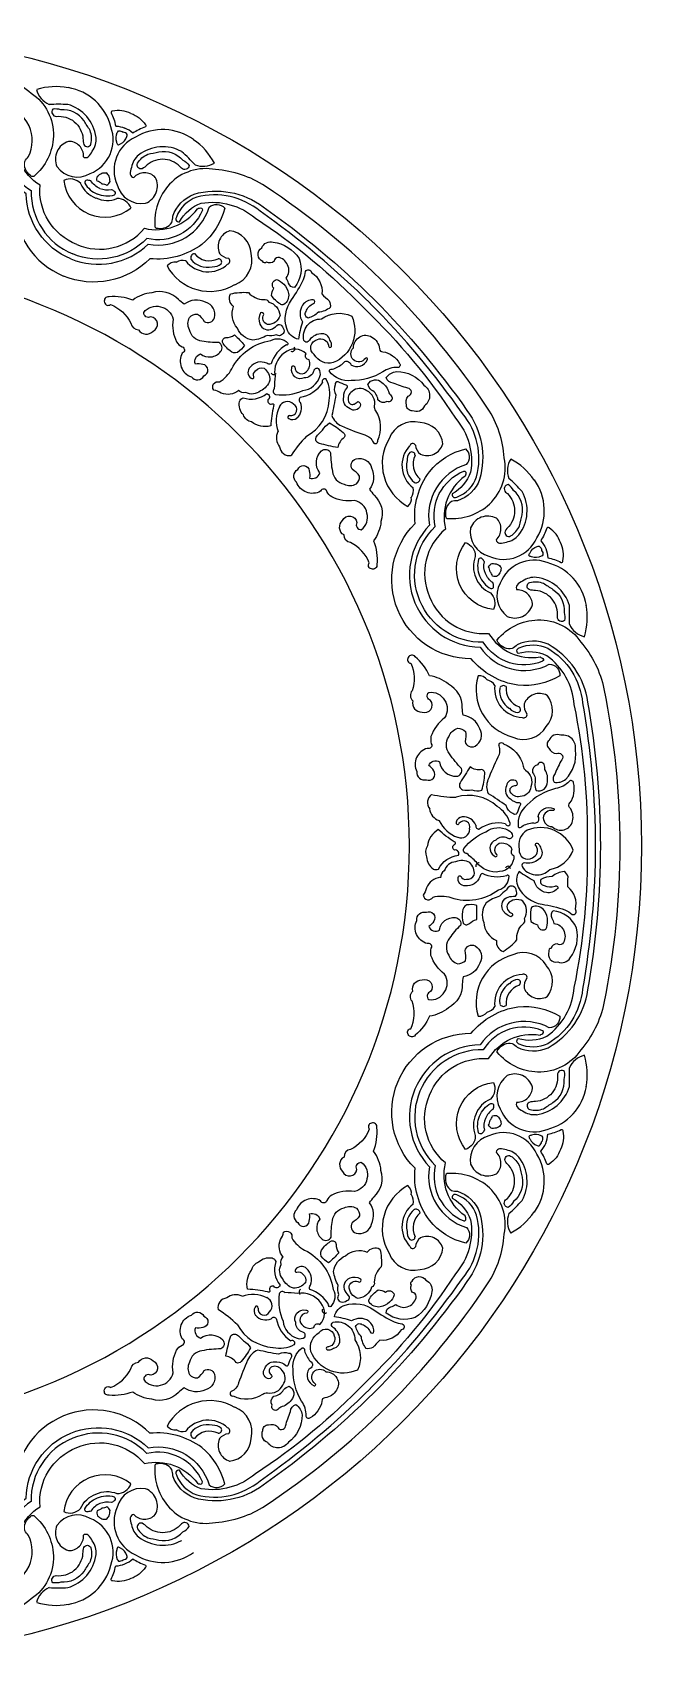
# Model space of a CAD drawing. Extents: x -66030 to 95157, y -13132 to 45879.
# Drawn here: x 28203 to 28742, y 13242 to 14682 of the extents above; entities that cross this region are included whole.
import ezdxf

# ---------------------------------------------------------------- set-up
doc = ezdxf.new("R2010")
doc.units = 0
doc.header["$LTSCALE"] = 100
doc.header["$MEASUREMENT"] = 0
doc.layers.add('3', color=11, linetype='CONTINUOUS')
doc.layers.add('7', color=105, linetype='CONTINUOUS')

msp = doc.modelspace()

# ---------------------------------------------------------------- linework, layer by layer
at = {"layer": '3'}
for points in [[(28021.8, 14662.6, -0.049978), (28160.8, 14648.7, -0.127726), (28202.3, 14628.1, -0.258257), (28221.9, 14590, -0.209814), (28204.4, 14554.4, -0.317206), (28201.5, 14555.4, -0.294929), (28196.5, 14567.6, -0.078685), (28199.8, 14572, 0.226494), (28200.3, 14599.2, 0.234615), (28149.1, 14634.5, 0.041967), (28021.8, 14645.8, 0.041967), (27894.5, 14634.5, 0.234615), (27843.2, 14599.2, 0.226494), (27843.7, 14572, -0.078685), (27847, 14567.6, -0.294929), (27842.1, 14555.4, -0.317206), (27839.2, 14554.4, -0.209814), (27821.6, 14590, -0.258257), (27841.3, 14628.1, -0.127726), (27882.7, 14648.7, -0.049978)], [(28221.4, 14613.9, 0.637846), (28224.4, 14607.6, -0.420346), (28248, 14588.1, 0.075239), (28248.7, 14582.6, 0.664636), (28255, 14583.1, 0.145363), (28254.3, 14595.1, -0.001294), (28248.9, 14603.6, 0.277803), (28228.4, 14613.4, 0.132594)], [(28341.8, 14564.1, -0.637846), (28335.1, 14561.7, 0.420346), (28304.7, 14564.6, -0.075239), (28300.3, 14561.2, -0.664636), (28296.2, 14566.1, -0.145363), (28305.2, 14574.1, 0.001294), (28315, 14576.2, -0.277803), (28336.4, 14568.7, -0.132594)], [(28517.3, 14457.3, 0.049978), (28409.1, 14545.8, 0.127726), (28365.3, 14560.5, 0.258257), (28324.4, 14547.5, 0.209814), (28311.6, 14509.9, 0.317206), (28314.5, 14508.6, 0.294929), (28326.6, 14513.7, 0.078685), (28327.4, 14519.2, -0.226494), (28346.3, 14538.8, -0.234615), (28407.4, 14527.5, -0.041967), (28505.4, 14445.5, -0.041967), (28587.5, 14347.4, -0.234615), (28598.7, 14286.3, -0.226494), (28579.2, 14267.4, 0.078685), (28573.7, 14266.6, 0.294929), (28568.6, 14254.5, 0.317206), (28569.9, 14251.7, 0.209814), (28607.5, 14264.5, 0.258257), (28620.5, 14305.3, 0.127726), (28605.8, 14349.2, 0.049978)], [(28428.9, 14476.2, 0.276698), (28420.3, 14482.8, 0.323477), (28416.9, 14479.4, -0.343194), (28410.3, 14478.5, -0.553893), (28407, 14479, -0.594127), (28406.1, 14491.3, -0.371029), (28416.2, 14496.4, -0.225979), (28439, 14481.7, -0.26981), (28435.1, 14456.2, -0.388681), (28429.8, 14460.1, 0.101774), (28427.5, 14464.5, 0.31351)], [(28422.2, 14441.6, -0.10024), (28414.7, 14449, -0.117255), (28416.7, 14455.4, -0.5773), (28419.1, 14463.2, -0.137667), (28425.5, 14459, -0.148293), (28429.8, 14450.8, -0.289477), (28425.5, 14441.1, -0.359842)], [(28451.4, 14445.2, 0.249126), (28442.2, 14440.6, 0.298315), (28442.1, 14425.6, 0.054055), (28438.5, 14410.3, -0.274678), (28428.1, 14419.7, -0.232204), (28432.3, 14445.2, 0.039077), (28443.1, 14463.1, 0.07496), (28444.7, 14470.3, -0.782852), (28450, 14469.3, -0.298967), (28459.2, 14450.5, 0.027723), (28465.8, 14444.3, -0.137889), (28466.7, 14438.5, -0.138064), (28456.1, 14434.2, -0.139881), (28447, 14429.1, -0.524443), (28445.2, 14434.8, -0.209653), (28451.8, 14442, 0.905096)], [(28342.1, 14418.8, -0.250909), (28342.3, 14429.7, -0.199461), (28349.1, 14432.6, -0.118638), (28355.2, 14426.1, 0.500363), (28364.3, 14429.4, 0.41386), (28356.4, 14443.2, 0.27939), (28337.5, 14441.3, -0.01683), (28332.4, 14445.4, 0.287686), (28308.9, 14451.5, 0.139494), (28292, 14445, 0.109255), (28271, 14447.9, 0.586306), (28267.1, 14443, 0.579978), (28272.4, 14441.1, -0.186244), (28290.3, 14424.6, 0.397495), (28297.1, 14418.8, 0.51448), (28309.9, 14417.6, 0.774726), (28308, 14430.2, -0.587405), (28301.7, 14434.1, -0.307032), (28316.4, 14439.1, -0.306097), (28327.6, 14428, 0.151024), (28330.7, 14407.9, 0.122965), (28335.6, 14403.6, -0.721031), (28335.8, 14398, 0.467893), (28343.8, 14377, 0.535542), (28354.9, 14377.9, 0.779721), (28354, 14388.1, 0.107912), (28347.4, 14388.3, -0.447509), (28352, 14397.3, 0.415654), (28369.7, 14399.4, 0.492038), (28368, 14407.4, -0.053662), (28353.2, 14408.6, -0.322968)], [(28415.5, 14419.4, 0.066562), (28420.6, 14423.5, -0.35759), (28424.4, 14421.3, -0.240168), (28425.6, 14416.4, -0.491999), (28418.8, 14414.3, -0.141115), (28410.8, 14413.7, -0.090306), (28398.2, 14409.5, -0.264668), (28384.5, 14420.1, -0.281079), (28381.2, 14439.4, -0.37042), (28378.4, 14450.5, -0.079612), (28394.3, 14451.7, 0.216403), (28407.8, 14445.5, -0.413763), (28412.2, 14443.2, -0.319216), (28422.2, 14431.4, -0.370368), (28411.2, 14423.5, -0.494912), (28407.9, 14432.3, 0.521329), (28405, 14433.6, 0.226587), (28404.4, 14423.8, 0.433138)], [(28467.7, 14405.4, 0.177034), (28466.4, 14409.4, 0.413776), (28458.2, 14415.1, 0.24009), (28447.2, 14408.2, -0.465596), (28443.4, 14409.1, -0.495506), (28458.8, 14428.3, -0.270132), (28485.6, 14430.8, -0.425993), (28469.3, 14389.6, -0.337079), (28452.4, 14396.7, -0.643969), (28455.4, 14410.1, -0.472422), (28465.1, 14405.1, 0.413454), (28466.4, 14403.1, 0.512487)], [(28381.9, 14414.1, -0.027746), (28390.8, 14405.2, -0.110684), (28384.7, 14398.6, -0.288846), (28378.1, 14400.1, -0.125149), (28371.3, 14407.8, -0.47842), (28374.4, 14411.8, 0.144111)], [(28510.2, 14401.9, 0.458065), (28513.2, 14399.3, -0.222349), (28527.9, 14389, -0.676952), (28526.2, 14385.4, 0.161118), (28513.2, 14381.4, -0.143658), (28485.1, 14373.8, -0.265544), (28465.9, 14381.9, -0.524558), (28468.5, 14383.9, 0.113853), (28477.8, 14388.9, -0.710612), (28484.8, 14387.8, 0.46843), (28499.5, 14392.3, 0.969491), (28497.7, 14393.4, -0.440288), (28487.1, 14392, -0.401984), (28487.1, 14402.8, -0.266587), (28492.7, 14412.5, -0.289911), (28503.4, 14412.2, -0.243018)], [(28476.7, 14333.6, 0.021813), (28497.1, 14325.6, -0.232407), (28504.6, 14319.1, 0.91061), (28508.6, 14320.9, 0.260244), (28507, 14346.9, -0.227005), (28505.9, 14351.2, 0.335139), (28498.9, 14364.7, 0.373918), (28486, 14364.1, 0.337792), (28482.7, 14355.1, 0.430305), (28488, 14353, 0.015634), (28491.1, 14355.1, -0.445), (28493.1, 14351.1, -0.500622), (28484.2, 14348.8, -0.390635), (28478.5, 14359.5, -0.210641), (28481.6, 14367.3, 0.605048), (28480.6, 14369.7, -0.024431), (28473.6, 14372.6, 0.561369), (28471, 14370.1, 0.236681), (28471.6, 14361, -0.013695), (28468, 14342.7, 0.202691)], [(28508.8, 14356.8, 0.256173), (28503.1, 14365.4, -0.132126), (28499.9, 14370.4, -0.510187), (28512.2, 14372.1, -0.192643), (28518.4, 14362.9, -0.027221), (28521.1, 14359.3, -0.690203), (28516.8, 14355.3, -0.400849)], [(28534.1, 14351.9, -0.271624), (28535.6, 14359.9, 0.821504), (28535.2, 14367.1, -0.055025), (28522.4, 14371.6, -0.355744), (28516.2, 14376.4, -0.22514), (28525.4, 14381.7, -0.237608), (28549.5, 14369.7, -0.522917), (28549.9, 14351.3, -0.445263), (28539.2, 14347.1, -0.466834)], [(28414.1, 14333.6, -0.232525), (28397.1, 14337.1, -0.257308), (28389.8, 14343.3, -0.231359), (28386.4, 14355.2, -0.217066), (28389.6, 14358.5, 0.25199), (28410.6, 14362.2, -0.661581), (28411.5, 14356.6, 0.638523), (28415.3, 14353.1, -0.801238), (28416.5, 14351.3, 0.045647)], [(28473.4, 14314.4, -0.0094), (28457, 14318, -0.470286), (28454.2, 14323.8, -0.084005), (28459.9, 14329.8, -0.128996), (28465.9, 14336.2, -0.058844), (28478, 14327.9, -0.388639), (28479, 14323.4, 0.210505)], [(28478.8, 14282.1, 0.250909), (28489.7, 14282.3, 0.199461), (28492.6, 14289.1, 0.118638), (28486, 14295.2, -0.500363), (28489.4, 14304.4, -0.41386), (28503.2, 14296.4, -0.27939), (28501.3, 14277.5, 0.01683), (28505.4, 14272.4, -0.287686), (28511.5, 14249, -0.139494), (28505, 14232, -0.109255), (28507.9, 14211, -0.586306), (28503, 14207.1, -0.579978), (28501.1, 14212.4, 0.186244), (28484.6, 14230.3, -0.397495), (28478.8, 14237.1, -0.51448), (28477.6, 14249.9, -0.774726), (28490.2, 14248, 0.587405), (28494.1, 14241.7, 0.307032), (28499.1, 14256.5, 0.306097), (28488, 14267.6, -0.151024), (28467.9, 14270.8, -0.122965), (28463.6, 14275.6, 0.721031), (28458, 14275.8, -0.467893), (28436.9, 14283.8, -0.535542), (28437.9, 14295, -0.779721), (28448.1, 14294, -0.107912), (28448.3, 14287.5, 0.447509), (28457.3, 14292, -0.376668), (28458.9, 14311.6, -0.492038), (28466.9, 14309.9, 0.047459), (28468.6, 14293.2, 0.322968)], [(28554.3, 14182.4, 0.33263), (28606.7, 14150, 0.305606), (28652.1, 14129.1, -0.170739), (28655.1, 14127, -0.353151), (28654.4, 14125.3, -0.368072), (28601.9, 14142.1, -0.30942), (28545.9, 14178.9, -0.311963), (28559.5, 14244.5, -0.368072), (28584.7, 14293.6, -0.353151), (28586.4, 14292.8, -0.170739), (28585.8, 14289.2, 0.305606), (28568.5, 14242.3, 0.33263)], [(28624, 14281.8, 0.637846), (28621.7, 14275.1, -0.420346), (28624.6, 14244.7, 0.075239), (28621.2, 14240.4, 0.664636), (28626.1, 14236.2, 0.145363), (28634, 14245.2, -0.001294), (28636.2, 14255, 0.277803), (28628.7, 14276.4, 0.132594)], [(28657.2, 14225, -0.093405), (28659, 14216.9, -0.0661), (28670.8, 14212.8, 0.473904), (28672.3, 14214.2, 0.16291), (28670.2, 14230.4, 0.16291), (28660.2, 14243.3, 0.473904), (28658.2, 14243.2, -0.0661), (28652.7, 14232, -0.093405)], [(28608.2, 14185.9, -0.32436), (28610.9, 14171, -0.270337), (28581, 14193.4, -0.270337), (28586.3, 14230.4, -0.32436), (28594.9, 14218, 0.206667), (28595.4, 14199.4, 0.206667)], [(28598.7, 14200.8, 0.167376), (28608.5, 14189.7, 0.519447), (28611.1, 14191.6, 0.091759), (28610.4, 14195, -0.151594), (28603.8, 14202.9, -0.151594), (28602.9, 14213.2, 0.091759), (28601, 14216, 0.519447), (28597.8, 14215.6, 0.167376)], [(28653.5, 14223.4, -0.260917), (28654.6, 14219.5, -0.183528), (28653.2, 14218.3, -0.198604), (28644.7, 14217.8, -0.122267), (28642.3, 14218.8, -0.122267), (28643.3, 14221.2, -0.198604), (28649.6, 14226.9, -0.183528), (28651.5, 14227.1, -0.260917)], [(28617.6, 14208.6, -0.095862), (28617.2, 14204.7, -0.064614), (28614.6, 14200.8, -0.181428), (28610.2, 14200.7, 0.117971), (28607.9, 14204.6, 0.117971), (28606.7, 14209, -0.181428), (28609.9, 14211.9, -0.064614), (28614.6, 14211.1, -0.095862)], [(28673.9, 14161.4, -0.637846), (28667.5, 14164.5, 0.420346), (28648.1, 14188, -0.075239), (28642.6, 14188.7, -0.664636), (28643.1, 14195.1, -0.145363), (28655.1, 14194.4, 0.001294), (28663.5, 14188.9, -0.277803), (28673.4, 14168.5, -0.132594)], [(28722.6, 13961.8, -0.049978), (28708.6, 13822.7, -0.127726), (28688.1, 13781.3, -0.258257), (28650, 13761.6, -0.209814), (28614.3, 13779.2, -0.317206), (28615.4, 13782.1, -0.294929), (28627.6, 13787.1, -0.078685), (28632, 13783.8, 0.226494), (28659.2, 13783.3, 0.234615), (28694.5, 13834.5, 0.041967), (28705.8, 13961.8, 0.041967), (28694.5, 14089.1, 0.234615), (28659.2, 14140.3, 0.226494), (28632, 14139.8, -0.078685), (28627.6, 14136.5, -0.294929), (28615.4, 14141.5, -0.317206), (28614.3, 14144.4, -0.209814), (28650, 14162, -0.258257), (28688.1, 14142.3, -0.127726), (28708.6, 14100.9, -0.049978)], [(28571.4, 14058.5, -0.250909), (28579.3, 14066, -0.199461), (28586.1, 14063.2, -0.118638), (28585.8, 14054.3, 0.500363), (28594.7, 14050.2, 0.41386), (28598.8, 14065.6, 0.27939), (28584.1, 14077.6, -0.01683), (28583.4, 14084.1, 0.287686), (28571.1, 14105, 0.139494), (28554.5, 14112.5, 0.109255), (28541.7, 14129.3, 0.586306), (28535.5, 14128.6, 0.579978), (28537.9, 14123.5, -0.186244), (28539, 14099.2, 0.397495), (28539.6, 14090.3, 0.51448), (28547.8, 14080.4, 0.774726), (28555.4, 14090.6, -0.587405), (28553.7, 14097.8, -0.307032), (28567.7, 14091, -0.306097), (28567.7, 14075.2, 0.151024), (28555.7, 14058.8, 0.122965), (28556, 14052.3, -0.721031), (28552.3, 14048.2, 0.467893), (28543.1, 14027.7, 0.535542), (28551.6, 14020.5, 0.779721), (28558.1, 14028.3, 0.107912), (28553.7, 14033.1, -0.447509), (28563.2, 14036.2, 0.376668), (28578.3, 14023.5, 0.492038), (28582.7, 14030.4, -0.047459), (28572.1, 14043.4, -0.322968)], [(28659.9, 14048.3, 0.271624), (28666.6, 14043.6, -0.821504), (28671.4, 14038.2, 0.055025), (28665.6, 14026, 0.355744), (28664.5, 14018.2, 0.22514), (28674.8, 14021, 0.237608), (28683.4, 14046.6, 0.522917), (28670.6, 14059.8, 0.445263), (28660.1, 14055.2, 0.466834)], [(28606.4, 14020.6, -0.021813), (28615.2, 14040.6, 0.232407), (28615.9, 14050.5, -0.91061), (28619.9, 14052.1, -0.260244), (28637.2, 14032.6, 0.227005), (28639.4, 14028.8, -0.335139), (28644.1, 14014.3, -0.373918), (28634.5, 14005.6, -0.337792), (28625.8, 14009.6, -0.430305), (28628.1, 14014.8, -0.015634), (28631.7, 14015.6, 0.445), (28630.3, 14019.8, 0.500622), (28622.5, 14015.1, 0.390635), (28625.9, 14003.5, 0.210641), (28633.6, 14000.2, -0.605048), (28634.6, 13997.9, 0.024431), (28631.7, 13990.7, -0.561369), (28628.1, 13990.7, -0.236681), (28622.2, 13997.6, 0.013695), (28606.6, 14008, -0.202691)], [(28590.4, 14031.9, 0.0094), (28581.4, 14017.7, 0.470286), (28583.5, 14011.6, 0.084005), (28591.8, 14011.4, 0.128996), (28600.6, 14011.1, 0.058844), (28603.3, 14025.5, 0.388639), (28600.8, 14029.4, -0.210505)], [(28645.4, 14026.9, -0.256173), (28647.5, 14016.8, 0.132126), (28648.8, 14010.9, 0.510187), (28658.6, 14018.5, 0.192643), (28656.5, 14029.4, 0.027221), (28655.9, 14033.8, 0.690203), (28650, 14033.6, 0.400849)], [(28678.3, 13996, -0.458065), (28678.6, 13999.9, 0.222349), (28681.7, 14017.7, 0.676952), (28678, 14019, -0.161118), (28665.9, 14012.6, 0.143658), (28640.7, 13998.1, 0.265544), (28632.9, 13978.8, 0.524558), (28636.1, 13979.2, -0.113853), (28646.2, 13982.3, 0.710612), (28650.5, 13988, -0.46843), (28664, 13995.1, -0.969491), (28663.5, 13993.2, 0.440288), (28655, 13986.7, 0.401984), (28662.7, 13979, 0.266587), (28673.4, 13976.1, 0.289911), (28680.8, 13983.9, 0.243018)], [(28562.1, 13976.3, 0.232525), (28552.5, 13961.8, 0.257308), (28551.8, 13952.3, 0.231359), (28557.8, 13941.4, 0.217066), (28562.4, 13941.4, -0.25199), (28579.9, 13953.6, 0.661581), (28576.6, 13958.2, -0.638523), (28576.7, 13963.4, 0.801238), (28576.3, 13965.5, -0.045647)], [(28650.8, 13963.4, -0.177034), (28652.7, 13959.7, -0.413776), (28650.9, 13949.9, -0.24009), (28638.2, 13947, 0.465596), (28636.2, 13943.6, 0.495506), (28660.7, 13941, 0.270132), (28681.4, 13958.1, 0.425993), (28640.7, 13975.7, 0.337079), (28633.8, 13958.8, 0.643969), (28645.4, 13951.4, 0.472422), (28648.7, 13961.8, -0.413454), (28648.3, 13964.1, -0.512487)], [(28667.4, 13923.8, -0.249126), (28657.7, 13920.5, -0.298315), (28646.9, 13931.1, -0.054055), (28633.6, 13939.3, 0.274678), (28632.9, 13925.3, 0.232204), (28653.9, 13910.3, -0.039077), (28674.2, 13905.3, -0.07496), (28680.4, 13901.2, 0.782852), (28683.4, 13905.8, 0.298967), (28676.7, 13925.6, -0.027723), (28676.9, 13934.6, 0.137889), (28673.4, 13939.3, 0.138064), (28662.9, 13934.8, 0.139881), (28652.9, 13932.1, 0.524443), (28655.7, 13926.8, 0.209653), (28665.4, 13926.3, -0.905096)], [(28623.8, 13916.6, -0.066562), (28630.3, 13917.4, 0.35759), (28631.4, 13921.6, 0.240168), (28628.8, 13925.9, 0.491999), (28622.5, 13922.6, 0.141115), (28616.4, 13917.4, 0.090306), (28604.5, 13911.4, 0.264668), (28602.3, 13894.2, 0.281079), (28613.6, 13878.2, 0.37042), (28619.6, 13868.4, 0.079612), (28631.6, 13878.8, -0.216403), (28636.8, 13892.7, 0.413763), (28638.3, 13897.5, 0.319216), (28637, 13912.9, 0.370368), (28623.6, 13910.7, 0.494912), (28627.5, 13902.2, -0.521329), (28626.4, 13899.2, -0.226587), (28619, 13905.7, -0.433138)], [(28571.4, 13865.1, 0.250909), (28579.3, 13857.6, 0.199461), (28586.1, 13860.3, 0.118638), (28585.8, 13869.2, -0.500363), (28594.7, 13873.4, -0.41386), (28598.8, 13858, -0.27939), (28584.1, 13846, 0.01683), (28583.4, 13839.5, -0.287686), (28571.1, 13818.6, -0.139494), (28554.5, 13811.1, -0.109255), (28541.7, 13794.3, -0.586306), (28535.5, 13795, -0.579978), (28537.9, 13800.1, 0.186244), (28539, 13824.4, -0.397495), (28539.6, 13833.3, -0.51448), (28547.8, 13843.2, -0.774726), (28555.4, 13833, 0.587405), (28553.7, 13825.8, 0.307032), (28567.7, 13832.6, 0.306097), (28567.7, 13848.4, -0.151024), (28555.7, 13864.8, -0.122965), (28556, 13871.3, 0.721031), (28552.3, 13875.4, -0.467893), (28543.1, 13895.9, -0.535542), (28551.6, 13903.1, -0.779721), (28558.1, 13895.3, -0.107912), (28553.7, 13890.5, 0.447509), (28563.2, 13887.4, -0.415654), (28577.3, 13898.4, -0.492038), (28581.7, 13891.5, 0.053662), (28572.1, 13880.2, 0.322968)], [(28596.2, 13896.6, 0.027746), (28596.2, 13909.2, 0.110684), (28587.3, 13909.6, 0.288846), (28583.6, 13903.8, 0.125149), (28584.3, 13893.6, 0.47842), (28589.3, 13892.9, -0.144111)], [(28644.1, 13905.7, 0.10024), (28644.1, 13895.1, 0.117255), (28650, 13892, 0.5773), (28657.3, 13888.2, 0.137667), (28658.8, 13895.7, 0.148293), (28656.1, 13904.5, 0.289477), (28646.2, 13908.3, 0.359842)], [(28673.4, 13886, -0.276698), (28671.9, 13875.2, -0.323477), (28667.2, 13875.2, 0.343194), (28661.9, 13871.2, 0.553893), (28659.9, 13868.4, 0.594127), (28667.9, 13859.2, 0.371029), (28678.7, 13862.7, 0.225979), (28684.4, 13889.2, 0.26981), (28663.7, 13904.5, 0.388681), (28662.7, 13898, -0.101774), (28664.2, 13893.2, -0.31351)], [(28541.5, 13746.5, 0.297565), (28554.4, 13677.9, 0.381293), (28587.1, 13624.1, -0.433071), (28586.4, 13610.3, -0.162838), (28554.3, 13630.5, -0.186622), (28541.6, 13676.5, -0.304065), (28526.3, 13752.8, -0.304065), (28591.1, 13796, -0.186622), (28632.6, 13819.5, -0.162838), (28669.6, 13811.1, -0.433071), (28660.3, 13800.9, 0.381293), (28599.1, 13785.9, 0.297565)], [(28554.3, 13741.2, -0.33263), (28606.7, 13773.6, -0.305606), (28652.1, 13794.5, 0.170739), (28655.1, 13796.6, 0.353151), (28654.4, 13798.3, 0.368072), (28601.9, 13781.5, 0.30942), (28545.9, 13744.7, 0.30942), (28559.5, 13679.1, 0.368072), (28584.7, 13630, 0.353151), (28586.4, 13630.8, 0.170739), (28585.8, 13634.4, -0.305606), (28568.5, 13681.3, -0.33263)], [(28586.3, 13693.2, -0.270337), (28581, 13730.1, -0.270337), (28610.9, 13752.6, -0.32436), (28608.2, 13737.7, 0.206667), (28595.4, 13724.2, 0.206667), (28594.9, 13705.6, -0.32436)], [(28673.9, 13762.2, 0.637846), (28667.5, 13759.1, -0.420346), (28648.1, 13735.6, 0.075239), (28642.6, 13734.9, 0.664636), (28643.1, 13728.5, 0.145363), (28655.1, 13729.2, -0.001294), (28663.5, 13734.7, 0.277803), (28673.4, 13755.1, 0.132594)], [(28598.7, 13722.8, -0.167376), (28608.5, 13733.9, -0.519447), (28611.1, 13732, -0.091759), (28610.4, 13728.6, 0.151594), (28603.8, 13720.7, 0.151594), (28602.9, 13710.4, -0.091759), (28601, 13707.6, -0.519447), (28597.8, 13708, -0.167376)], [(28617.6, 13715, -0.095862), (28614.6, 13712.5, -0.064614), (28609.9, 13711.7, -0.181428), (28606.7, 13714.6, 0.117971), (28607.9, 13719, 0.117971), (28610.2, 13722.9, -0.181428), (28614.6, 13722.8, -0.064614), (28617.2, 13718.9, -0.095862)], [(28478.8, 13641.5, -0.250909), (28489.7, 13641.2, -0.199461), (28492.6, 13634.5, -0.118638), (28486, 13628.4, 0.500363), (28489.4, 13619.2, 0.41386), (28503.2, 13627.2, 0.27939), (28501.3, 13646.1, -0.01683), (28505.4, 13651.2, 0.287686), (28511.5, 13674.6, 0.139494), (28505, 13691.6, 0.109255), (28507.9, 13712.6, 0.586306), (28503, 13716.5, 0.579978), (28501.1, 13711.2, -0.186244), (28484.6, 13693.2, 0.397495), (28478.8, 13686.5, 0.51448), (28477.6, 13673.7, 0.774726), (28490.2, 13675.6, -0.587405), (28494.1, 13681.9, -0.307032), (28499.1, 13667.1, -0.306097), (28488, 13656, 0.151024), (28467.9, 13652.8, 0.122965), (28463.6, 13648, -0.721031), (28458, 13647.8, 0.467893), (28436.9, 13639.8, 0.535542), (28437.9, 13628.6, 0.779721), (28448.1, 13629.6, 0.107912), (28448.3, 13636.1, -0.447509), (28457.3, 13631.6, 0.415654), (28459.4, 13613.9, 0.492038), (28467.4, 13615.6, -0.053662), (28468.6, 13630.4, -0.322968)], [(28657.2, 13698.6, 0.093405), (28659, 13706.7, 0.0661), (28670.8, 13710.8, -0.473904), (28672.3, 13709.4, -0.16291), (28670.2, 13693.2, -0.16291), (28660.2, 13680.3, -0.473904), (28658.2, 13680.4, 0.0661), (28652.7, 13691.6, 0.093405)], [(28653.5, 13700.1, 0.260917), (28654.6, 13704.1, 0.183528), (28653.2, 13705.3, 0.198604), (28644.7, 13705.8, 0.122267), (28642.3, 13704.8, 0.122267), (28643.3, 13702.4, 0.198604), (28649.6, 13696.7, 0.183528), (28651.5, 13696.5, 0.260917)], [(28624, 13641.8, -0.637846), (28621.7, 13648.5, 0.420346), (28624.6, 13678.9, -0.075239), (28621.2, 13683.2, -0.664636), (28626.1, 13687.4, -0.145363), (28634, 13678.4, 0.001294), (28636.2, 13668.6, -0.277803), (28628.7, 13647.2, -0.132594)], [(28517.3, 13466.3, 0.049978), (28605.8, 13574.4, 0.127726), (28620.5, 13618.3, 0.258257), (28607.5, 13659.1, 0.209814), (28569.9, 13671.9, 0.317206), (28568.6, 13669.1, 0.294929), (28573.7, 13657, 0.078685), (28579.2, 13656.2, -0.226494), (28598.7, 13637.3, -0.234615), (28587.5, 13576.2, -0.041967), (28505.4, 13478.1, -0.041967), (28407.4, 13396.1, -0.234615), (28346.3, 13384.8, -0.226494), (28327.4, 13404.4, 0.078685), (28326.6, 13409.9, 0.294929), (28314.5, 13415, 0.317206), (28311.6, 13413.7, 0.209814), (28324.4, 13376.1, 0.258257), (28365.3, 13363.1, 0.127726), (28409.1, 13377.8, 0.049978)], [(28474.1, 13601.7, -0.027746), (28465.2, 13592.8, -0.110684), (28458.6, 13598.8, -0.288846), (28460, 13605.5, -0.125149), (28467.8, 13612.3, -0.47842), (28471.8, 13609.2, 0.144111)], [(28393.6, 13569.5, -0.232525), (28397.1, 13586.5, -0.257308), (28403.3, 13593.7, -0.231359), (28415.2, 13597.2, -0.217066), (28418.5, 13594, 0.25199), (28422.2, 13573, -0.661581), (28416.6, 13572.1, 0.638523), (28413.1, 13568.3, -0.801238), (28411.2, 13567.1, 0.045647)], [(28479.4, 13568, 0.066562), (28483.5, 13562.9, -0.35759), (28481.3, 13559.1, -0.240168), (28476.4, 13557.9, -0.491999), (28474.3, 13564.8, -0.141115), (28473.7, 13572.8, -0.090306), (28469.5, 13585.3, -0.264668), (28480.1, 13599.1, -0.281079), (28499.4, 13602.4, -0.37042), (28510.5, 13605.1, -0.079612), (28511.7, 13589.3, 0.216403), (28505.5, 13575.8, -0.413763), (28503.1, 13571.3, -0.319216), (28491.3, 13561.4, -0.370368), (28483.5, 13572.4, -0.494912), (28492.3, 13575.7, 0.521329), (28493.6, 13578.5, 0.226587), (28483.8, 13579.2, 0.433138)], [(28536.2, 13554.6, 0.276698), (28542.7, 13563.3, 0.323477), (28539.4, 13566.7, -0.343194), (28538.5, 13573.2, -0.553893), (28539, 13576.6, -0.594127), (28551.2, 13577.5, -0.371029), (28556.4, 13567.4, -0.225979), (28541.7, 13544.6, -0.26981), (28516.2, 13548.4, -0.388681), (28520.1, 13553.8, 0.101774), (28524.5, 13556.1, 0.31351)], [(28501.5, 13561.4, -0.10024), (28509, 13568.9, -0.117255), (28515.4, 13566.9, -0.5773), (28523.2, 13564.5, -0.137667), (28519, 13558.1, -0.148293), (28510.8, 13553.8, -0.289477), (28501.1, 13558.1, -0.359842)], [(28505.2, 13532.1, 0.249126), (28500.6, 13541.3, 0.298315), (28485.5, 13541.5, 0.054055), (28470.3, 13545, -0.274678), (28479.7, 13555.5, -0.232204), (28505.2, 13551.3, 0.039077), (28523.1, 13540.5, 0.07496), (28530.3, 13538.9, -0.782852), (28529.3, 13533.6, -0.298967), (28510.5, 13524.4, 0.027723), (28504.3, 13517.8, -0.137889), (28498.4, 13516.9, -0.138064), (28494.2, 13527.5, -0.139881), (28489.1, 13536.6, -0.524443), (28494.7, 13538.3, -0.209653), (28502, 13531.8, 0.905096)], [(28342.1, 13504.8, 0.250909), (28342.3, 13493.9, 0.199461), (28349.1, 13491, 0.118638), (28355.2, 13497.5, -0.500363), (28364.3, 13494.2, -0.41386), (28356.4, 13480.4, -0.27939), (28337.5, 13482.3, 0.01683), (28332.4, 13478.2, -0.287686), (28308.9, 13472.1, -0.139494), (28292, 13478.5, -0.109255), (28271, 13475.7, -0.586306), (28267.1, 13480.6, -0.579978), (28272.4, 13482.5, 0.186244), (28290.3, 13499, -0.397495), (28297.1, 13504.8, -0.51448), (28309.9, 13506, -0.774726), (28308, 13493.4, 0.587405), (28301.7, 13489.5, 0.307032), (28316.4, 13484.5, 0.306097), (28327.6, 13495.6, -0.151024), (28330.7, 13515.7, -0.122965), (28335.6, 13520, 0.721031), (28335.8, 13525.6, -0.467893), (28343.8, 13546.6, -0.535542), (28354.9, 13545.7, -0.779721), (28354, 13535.5, -0.107912), (28347.4, 13535.3, 0.447509), (28352, 13526.3, -0.376668), (28371.6, 13524.6, -0.492038), (28369.9, 13516.7, 0.047459), (28353.2, 13515, 0.322968)], [(28465.4, 13515.9, 0.177034), (28469.4, 13517.2, 0.413776), (28475.1, 13525.4, 0.24009), (28468.2, 13536.4, -0.465596), (28469.1, 13540.2, -0.495506), (28488.3, 13524.7, -0.270132), (28490.8, 13498, -0.425993), (28449.6, 13514.3, -0.337079), (28456.7, 13531.2, -0.643969), (28470.1, 13528.2, -0.472422), (28465.1, 13518.5, 0.413454), (28463.1, 13517.2, 0.512487)], [(28374.3, 13510.2, -0.0094), (28378, 13526.6, -0.470286), (28383.7, 13529.4, -0.084005), (28389.8, 13523.7, -0.128996), (28396.2, 13517.7, -0.058844), (28387.9, 13505.6, -0.388639), (28383.4, 13504.6, 0.210505)], [(28393.6, 13506.8, 0.021813), (28385.6, 13486.5, -0.232407), (28379.1, 13479, 0.91061), (28380.9, 13475, 0.260244), (28406.9, 13476.6, -0.227005), (28411.2, 13477.7, 0.335139), (28424.7, 13484.7, 0.373918), (28424.1, 13497.6, 0.337792), (28415.1, 13500.9, 0.430305), (28413, 13495.5, 0.015634), (28415.1, 13492.5, -0.445), (28411.1, 13490.5, -0.500622), (28408.8, 13499.3, -0.390635), (28419.5, 13505.1, -0.210641), (28427.3, 13502, 0.605048), (28429.6, 13502.9, -0.024431), (28432.6, 13510, 0.561369), (28430.1, 13512.6, 0.236681), (28421, 13511.9, -0.013695), (28402.7, 13515.6, 0.202691)], [(28461.9, 13473.4, 0.458065), (28459.3, 13470.4, -0.222349), (28448.9, 13455.6, -0.676952), (28445.4, 13457.4, 0.161118), (28441.3, 13470.4, -0.143658), (28433.8, 13498.5, -0.265544), (28441.8, 13517.7, -0.524558), (28443.9, 13515.1, 0.113853), (28448.9, 13505.8, -0.710612), (28447.8, 13498.8, 0.46843), (28452.3, 13484.1, 0.969491), (28453.3, 13485.8, -0.440288), (28452, 13496.5, -0.401984), (28462.8, 13496.5, -0.266587), (28472.5, 13490.9, -0.289911), (28472.1, 13480.2, -0.243018)], [(28416.8, 13474.8, 0.256173), (28425.4, 13480.5, -0.132126), (28430.4, 13483.7, -0.510187), (28432, 13471.4, -0.192643), (28422.8, 13465.2, -0.027221), (28419.3, 13462.5, -0.690203), (28415.3, 13466.8, -0.400849)], [(28411.9, 13449.4, -0.271624), (28419.9, 13448, 0.821504), (28427.1, 13448.4, -0.055025), (28431.6, 13461.2, -0.355744), (28436.3, 13467.4, -0.22514), (28441.7, 13458.2, -0.237608), (28429.6, 13434, -0.522917), (28411.3, 13433.7, -0.445263), (28407.1, 13444.4, -0.466834)], [(28242.4, 13429.3, -0.33263), (28302.3, 13415.1, -0.305606), (28349.2, 13397.7, 0.170739), (28352.8, 13397.2, 0.353151), (28353.6, 13398.9, 0.368072), (28304.5, 13424.1, 0.30942), (28238.9, 13437.6, 0.311963), (28202.1, 13381.6, 0.368072), (28185.2, 13329.1, 0.353151), (28187, 13328.5, 0.170739), (28189.1, 13331.4, -0.305606), (28210, 13376.9, -0.33263)], [(28278, 13388.7, 0.32436), (28290.4, 13397.3, 0.270337), (28253.4, 13402.5, 0.270337), (28231, 13372.7, 0.32436), (28245.9, 13375.4, -0.206667), (28259.4, 13388.2, -0.206667)], [(28260.8, 13384.9, -0.167376), (28275.5, 13385.8, -0.519447), (28276, 13382.6, -0.091759), (28273.2, 13380.7, 0.151594), (28262.9, 13379.7, 0.151594), (28254.9, 13373.1, -0.091759), (28251.5, 13372.5, -0.519447), (28249.6, 13375.1, -0.167376)], [(28021.8, 13261, -0.049978), (27882.7, 13274.9, -0.127726), (27841.3, 13295.5, -0.258257), (27821.6, 13333.6, -0.209814), (27839.2, 13369.2, -0.317206), (27842.1, 13368.2, -0.294929), (27847, 13356, -0.078685), (27843.7, 13351.6, 0.226494), (27843.2, 13324.4, 0.234615), (27894.5, 13289.1, 0.041967), (28021.8, 13277.8, 0.041967), (28149.1, 13289.1, 0.234615), (28200.3, 13324.4, 0.226494), (28199.8, 13351.6, -0.078685), (28196.5, 13356, -0.294929), (28201.5, 13368.2, -0.317206), (28204.4, 13369.2, -0.209814), (28221.9, 13333.6, -0.258257), (28202.3, 13295.5, -0.127726), (28160.8, 13274.9, -0.049978)], [(28268.6, 13365.9, 0.095862), (28271.1, 13369, 0.064614), (28271.9, 13373.6, 0.181428), (28269, 13376.8, -0.117971), (28264.6, 13375.7, -0.117971), (28260.6, 13373.4, 0.181428), (28260.8, 13369, 0.064614), (28264.7, 13366.3, 0.095862)], [(28341.8, 13359.5, 0.637846), (28335.1, 13361.9, -0.420346), (28304.7, 13359, 0.075239), (28300.3, 13362.3, 0.664636), (28296.2, 13357.5, 0.145363), (28305.2, 13349.5, -0.001294), (28315, 13347.4, 0.277803), (28336.4, 13354.9, 0.132594)], [(28221.4, 13309.7, -0.637846), (28224.4, 13316, 0.420346), (28248, 13335.5, -0.075239), (28248.7, 13341, -0.664636), (28255, 13340.5, -0.145363), (28254.3, 13328.5, 0.001294), (28248.9, 13320, -0.277803), (28228.4, 13310.2, -0.132594)], [(28283.4, 13330.1, 0.260917), (28287.1, 13332.1, 0.183528), (28286.9, 13333.9, 0.198604), (28281.2, 13340.3, 0.122267), (28278.8, 13341.3, 0.122267), (28277.8, 13338.9, 0.198604), (28278.3, 13330.4, 0.183528), (28279.4, 13328.9, 0.260917)], [(28285, 13326.4, 0.093405), (28292, 13330.9, 0.0661), (28303.2, 13325.4, -0.473904), (28303.3, 13323.4, -0.16291), (28290.4, 13313.4, -0.16291), (28274.2, 13311.3, -0.473904), (28272.8, 13312.8, 0.0661), (28276.9, 13324.6, 0.093405)]]:
    msp.add_lwpolyline(points, format="xyb", close=True, dxfattribs=at)
for points in [[(28237.1, 14481.5, -0.297565), (28197.7, 14539.1, -0.381293), (28182.7, 14600.4, 0.433071), (28172.5, 14609.6, 0.162838), (28164.1, 14572.6, 0.186622), (28187.6, 14531.1, 0.304065), (28230.7, 14466.3, 0.304065)], [(28290.4, 14610.2, 0.16291), (28274.2, 14612.3, 0.473904), (28272.8, 14610.8, -0.0661), (28276.9, 14599, -0.093405), (28285, 14597.2, -0.093405)], [(28290.4, 14610.2, -0.16291), (28303.3, 14600.2, -0.473904), (28303.2, 14598.2, 0.0661), (28292, 14592.7, 0.093405), (28285, 14597.2, 0.093405)], [(28242.4, 14494.3, -0.33263), (28210, 14546.7, -0.305606), (28189.1, 14592.2, 0.170739), (28187, 14595.1, 0.353151), (28185.2, 14594.5, 0.368072), (28202.1, 14541.9, 0.30942), (28238.9, 14485.9)], [(28278.8, 14582.3, -0.122267), (28277.8, 14584.7, -0.198604), (28278.3, 14593.2, -0.183528), (28279.4, 14594.7, -0.260917), (28283.4, 14593.5)], [(28278.8, 14582.3, 0.122267), (28281.2, 14583.3, 0.198604), (28286.9, 14589.7, 0.183528), (28287.1, 14591.5, 0.260917), (28283.4, 14593.5)], [(28262.9, 14543.9, -0.151594), (28254.9, 14550.5, 0.091759), (28251.5, 14551.1, 0.519447), (28249.6, 14548.5, 0.167376), (28260.8, 14538.7)], [(28264.6, 14547.9, 0.117971), (28260.6, 14550.2, -0.181428), (28260.8, 14554.6, -0.064614), (28264.7, 14557.3, -0.095862), (28268.6, 14557.7, -0.095862)], [(28264.6, 14547.9, -0.117971), (28269, 14546.8, 0.181428), (28271.9, 14550, 0.064614), (28271.1, 14554.6, 0.095862), (28268.6, 14557.7, 0.095862)], [(28237.1, 14481.5, 0.297565), (28305.6, 14494.4, 0.381293), (28359.5, 14527.1, -0.433071), (28373.3, 14526.4, -0.162838), (28353.1, 14494.3, -0.186622), (28307.1, 14481.6, -0.304065), (28230.7, 14466.3, -0.304065)], [(28262.9, 14543.9, 0.151594), (28273.2, 14542.9, -0.091759), (28276, 14541, -0.519447), (28275.5, 14537.8, -0.167376), (28260.8, 14538.7)], [(28502.1, 14442, 0.041992), (28404.6, 14523.6, 0.242899), (28348.6, 14536, 0.230778), (28330.6, 14518.5, 0.163212), (28330.2, 14516, 0.296077), (28333.4, 14514.3, -0.185692), (28352.6, 14530.7, -0.223585), (28400.4, 14517.5, -0.055837), (28497.1, 14437.2, -0.055837), (28577.4, 14340.4, -0.223585), (28590.7, 14292.6, -0.185692), (28574.3, 14273.4, 0.296077), (28576, 14270.2, 0.163212), (28578.5, 14270.6, 0.230778), (28596, 14288.6, 0.242899), (28583.6, 14344.6, 0.041992), (28502, 14442.1)], [(28242.4, 14494.3, 0.33263), (28302.3, 14508.5, 0.305606), (28349.2, 14525.9, -0.170739), (28352.8, 14526.4, -0.353151), (28353.6, 14524.7, -0.368072), (28304.5, 14499.5, -0.30942), (28238.9, 14485.9)], [(28385.7, 14364.9, -0.272916), (28370.2, 14362.6, 0.11922), (28363.6, 14365.3, -0.71743), (28368.6, 14372.6, 0.143055), (28379.5, 14384, -0.245238), (28414.2, 14409.1, -0.347873), (28429.2, 14407, -0.827177), (28427.8, 14405.3, 0.18248), (28414.3, 14388.7, -0.282582), (28410.5, 14389.1, 0.339962), (28395.8, 14385.7, 0.478835), (28396.6, 14376, 0.786728), (28399.1, 14377.1, -0.366594), (28400.6, 14382.3, -0.304063), (28408.2, 14384.6, -0.230707), (28413.2, 14374, -0.213569), (28404.9, 14364.6, -0.316468), (28392, 14363.3, -0.292929), (28385.4, 14365.1)], [(28417.2, 14366.7, 0.573446), (28418.3, 14361.4, 0.135697), (28442.5, 14364.9, 0.297093), (28457.5, 14377.5, 0.269688), (28456.4, 14384.2, 0.492767), (28452, 14382.4, -0.340355), (28443.6, 14376.1, -0.631965), (28432.7, 14385, -1.072493), (28435.2, 14385.9, 0.776153), (28446.7, 14383, 0.295863), (28447.9, 14392.1, -0.535998), (28445.2, 14397.3, 0.397497), (28426.2, 14398.3, 0.297571), (28417.8, 14377.9, 0.017076), (28417.1, 14366.6)], [(28587.1, 14299.5, 0.381293), (28554.4, 14245.7, 0.297565), (28541.5, 14177.1, 0.297565), (28599.1, 14137.7, 0.381293), (28660.3, 14122.7, -0.433071), (28669.6, 14112.5, -0.162838), (28632.6, 14104.1, -0.186622), (28591.1, 14127.6, -0.304065), (28526.3, 14170.8, -0.304065), (28541.6, 14247.1, -0.186622), (28554.3, 14293.1, -0.162838), (28586.4, 14313.3)], [(28701, 13961.8, -0.041992), (28689.7, 13835.2, -0.242899), (28658.9, 13786.8, -0.230778), (28633.8, 13786.5, -0.163212), (28631.8, 13788, -0.296077), (28632.8, 13791.5, 0.185692), (28658, 13793.4, 0.223585), (28682.4, 13836.6, 0.055837), (28694, 13961.8, 0.055837), (28682.4, 14087, 0.223585), (28658, 14130.2, 0.185692), (28632.8, 14132.1, -0.296077), (28631.8, 14135.6, -0.163212), (28633.8, 14137.1, -0.230778), (28658.9, 14136.8, -0.242899), (28689.7, 14088.4, -0.041992), (28701, 13961.8)], [(28587.7, 13955.1, -0.573446), (28584.7, 13959.6, -0.135697), (28604.3, 13974.3, -0.297093), (28623.9, 13975.9, -0.269688), (28627.8, 13970.4, -0.492767), (28623.4, 13968.6, 0.340355), (28613, 13967.1, 0.631965), (28611.6, 13953.1, 1.072493), (28614, 13954.2, -0.776153), (28620.1, 13964.4, -0.295863), (28627.3, 13958.8, 0.535998), (28629.1, 13953.2, -0.397497), (28616.4, 13939.1, -0.297571), (28596, 13947.6, -0.017076), (28587.5, 13955.1)], [(28564.1, 13934.1, 0.272916), (28551.6, 13924.7, -0.11922), (28548.8, 13918.2, 0.71743), (28557.5, 13916.6, -0.143055), (28573.3, 13916.2, 0.245238), (28615.5, 13923, 0.347873), (28624.7, 13935.1, 0.827177), (28622.5, 13935.3, -0.18248), (28601.2, 13937.5, 0.282582), (28598.8, 13934.5, -0.339962), (28586, 13926.5, -0.478835), (28579.7, 13933.9, -0.786728), (28582.3, 13934.9, 0.366594), (28587, 13932.3, 0.304063), (28594, 13936.1, 0.230707), (28590, 13947.1, 0.213569), (28577.5, 13947.9, 0.316468), (28567.5, 13939.7, 0.292929), (28564.1, 13933.7)], [(28502, 13481.5, 0.041992), (28583.6, 13579, 0.242899), (28596, 13635, 0.230778), (28578.5, 13653, 0.163212), (28576, 13653.4, 0.296077), (28574.3, 13650.2, -0.185692), (28590.7, 13631, -0.223585), (28577.4, 13583.2, -0.055837), (28497.1, 13486.4, -0.055837), (28400.4, 13406.1, -0.223585), (28352.6, 13392.9, -0.185692), (28333.4, 13409.3, 0.296077), (28330.2, 13407.6, 0.163212), (28330.6, 13405.1, 0.230778), (28348.6, 13387.6, 0.242899), (28404.6, 13400, 0.041992), (28502.1, 13481.5)], [(28424.9, 13597.9, -0.272916), (28422.6, 13613.4, 0.11922), (28425.3, 13620, -0.71743), (28432.6, 13614.9, 0.143055), (28444, 13604.1, -0.245238), (28469.1, 13569.4, -0.347873), (28467, 13554.3, -0.827177), (28465.3, 13555.7, 0.18248), (28448.7, 13569.3, -0.282582), (28449.1, 13573.1, 0.339962), (28445.7, 13587.7, 0.478835), (28436, 13587, 0.786728), (28437.1, 13584.5, -0.366594), (28442.3, 13582.9, -0.304063), (28444.6, 13575.3, -0.230707), (28434, 13570.4, -0.213569), (28424.6, 13578.7, -0.316468), (28423.3, 13591.5, -0.292929), (28425.1, 13598.2)], [(28426.7, 13566.4, 0.573446), (28421.4, 13565.3, 0.135697), (28424.9, 13541.1, 0.297093), (28437.5, 13526.1, 0.269688), (28444.2, 13527.2, 0.492767), (28442.4, 13531.5, -0.340355), (28436.1, 13540, -0.631965), (28445, 13550.9, -1.072493), (28445.9, 13548.4, 0.776153), (28443, 13536.9, 0.295863), (28452.1, 13535.7, -0.535998), (28457.3, 13538.4, 0.397497), (28458.3, 13557.4, 0.297571), (28437.8, 13565.8, 0.017076), (28426.6, 13566.5)], [(28182.7, 13323.2, -0.381293), (28197.7, 13384.5, -0.297565), (28237.1, 13442.1, -0.297565), (28305.6, 13429.2, -0.381293), (28359.5, 13396.5, 0.433071), (28373.3, 13397.2, 0.162838), (28353.1, 13429.3, 0.186622), (28307.1, 13442, 0.304065), (28230.7, 13457.3, 0.304065), (28187.6, 13392.5, 0.186622), (28164.1, 13351, 0.162838), (28172.5, 13314)]]:
    msp.add_lwpolyline(points, format="xyb", dxfattribs=at)
for centre, radius, start, end in [((28224.2, 14573.9), 60, 79.7955, 106.6163), ((28225.9, 14636), 19.5, 193.3851, 246.2371), ((28227.2, 14586.8), 46.9, 14.2323, 80.6658), ((28226.3, 14478.1), 140.2, 86.632, 93.368), ((28224.8, 14584.6), 35, 7.2834, 73.835), ((28242.5, 14586.9), 32.2, 291.3503, 20.7739), ((28241.4, 14587.3), 18.2, 324.5649, 5.2631), ((28307.7, 14559.9), 32.2, 114.2261, 203.6497), ((28318.5, 14549), 46.9, 54.3342, 120.7677), ((28239.9, 14569.8), 16.3, 107.0437, 203.8648), ((28235.3, 14572.3), 13.2, 357.8223, 90.586), ((28242.9, 14582.5), 14.5, 312.3319, 336.5278), ((28308.8, 14559.4), 18.2, 129.7369, 170.4351), ((28318.6, 14545.7), 35, 61.165, 127.7166), ((28242.3, 14471.5), 140.2, 41.632, 48.368), ((28311.5, 14537.7), 60, 28.3837, 55.2045), ((28243.1, 14576.2), 22.3, 215.7752, 300.1679), ((28250.5, 14574.8), 3.7, 235.3713, 306.2962), ((28304.3, 14557.1), 14.5, 158.4722, 182.6681), ((28354.1, 14582.9), 19.5, 248.7629, 301.6149), ((28236.6, 14539.3), 12.9, 43.5968, 115.4809), ((28267.8, 14555.2), 37, 186.6286, 247.1389), ((28267.4, 14557.4), 23.5, 203.2187, 249.9258), ((28299.8, 14552.7), 22.3, 194.8321, 279.2248), ((28293.5, 14557), 3.7, 188.7038, 259.6287), ((28302.5, 14544.4), 13.2, 44.414, 137.1777), ((28297.5, 14546), 16.3, 291.1352, 27.9563), ((28269.3, 14556.7), 23.5, 245.0742, 291.7813), ((28278.3, 14522), 12.9, 19.5191, 91.4032), ((28267.4, 14555.4), 37, 247.8611, 308.3714), ((28382, 14492.3), 14.6, 107.1488, 203.7619), ((28375.5, 14485.2), 21.2, 2.4714, 84.212), ((28377.8, 14493.9), 11.9, 218.8423, 264.1409), ((28329.1, 14469.9), 8.65, 80.1484, 141.1129), ((28360.3, 14495.8), 43.1, 208.3356, 300.5537), ((28336.4, 14469.3), 10.8, 77.1905, 122.9942), ((28358.7, 14495.1), 25.1, 217.5333, 313.2508), ((28346.9, 14482.4), 3.67, 95.5014, 199.5849), ((28358.1, 14492.7), 18.7, 218.1155, 282.8093), ((28359.8, 14497), 17.2, 219.3423, 296.736), ((28363.2, 14485.1), 10.6, 265.0828, 311.7318), ((28367.7, 14478.7), 2.93, 328.8916, 93.0679), ((28375.1, 14479.6), 2.85, 285.3537, 58.4518), ((28374, 14480.5), 23.4, 290.6462, 13.9247), ((28433.1, 14401.7), 2.24, 237.1385, 41.6689), ((28416.7, 14382.1), 2.95, 216.1041, 317.8016), ((28435.1, 14387.9), 29.4, 279.6979, 327.0075), ((28461.7, 14373.1), 2.24, 48.3311, 212.8615), ((28438.1, 14362), 28.1, 347.6932, 26.9851), ((28442.1, 14356.7), 2.95, 132.1984, 233.8959), ((28446.1, 14338.2), 27.4, 153.3214, 200.4575), ((28428.6, 14347.6), 7.61, 44.0306, 157.6764), ((28430.4, 14341.4), 1.4, 79.0584, 247.756), ((28431.8, 14348.1), 5.36, 258.6584, 64.527), ((28429.8, 14349.5), 11.5, 309.683, 24.6837), ((28427.4, 14358.1), 38.2, 298.4681, 356.8456), ((28431.5, 14323), 12.5, 153.2468, 219.0514), ((28433.2, 14345.9), 6.66, 240.6164, 307.1474), ((28540.5, 14314), 23.4, 76.0753, 159.3538), ((28545.2, 14315.5), 21.2, 5.788, 87.5286), ((28430.5, 14316), 8.71, 185.8491, 279.5247), ((28518.6, 14251.9), 102.9, 135.1463, 147.3526), ((28555.7, 14300.3), 43.1, 149.4463, 241.6644), ((28555.1, 14298.7), 25.1, 136.7492, 232.4667), ((28539.6, 14315.1), 2.85, 31.5482, 164.6463), ((28553.8, 14317.8), 11.9, 185.8591, 231.1577), ((28552.3, 14322), 14.6, 246.2381, 342.8512), ((28552.7, 14298.1), 18.7, 167.1907, 231.8845), ((28545.1, 14303.2), 10.6, 138.2682, 184.9172), ((28538.7, 14307.7), 2.93, 356.9321, 121.1084), ((28557, 14299.8), 17.2, 153.264, 230.6577), ((28580.3, 14306.1), 9.47, 316.1334, 49.7975), ((28642.8, 14294.1), 19.5, 148.3851, 201.2371), ((28597.7, 14251.5), 60, 34.7955, 61.6163), ((28542.4, 14286.9), 3.67, 250.4151, 354.4986), ((28531.5, 14182.3), 140.2, 41.632, 48.368), ((28609, 14258.5), 46.9, 329.2323, 35.6658), ((28529.8, 14269.1), 8.65, 308.8871, 9.8516), ((28529.3, 14276.4), 10.8, 327.0058, 12.8095), ((28605.7, 14258.6), 35, 322.2834, 28.835), ((28612.7, 14239.8), 22.3, 170.7752, 255.1679), ((28605.9, 14237.5), 16.3, 62.0437, 158.8648), ((28604.4, 14242.5), 13.2, 312.8223, 45.586), ((28619.9, 14247.7), 32.2, 246.3503, 335.7739), ((28617, 14233.5), 3.7, 190.3713, 261.2962), ((28617.1, 14244.3), 14.5, 267.3319, 291.5278), ((28619.4, 14248.8), 18.2, 279.5649, 320.2631), ((28646.9, 14182.6), 32.2, 69.2261, 158.6497), ((28647.3, 14181.4), 18.2, 84.7369, 125.4351), ((28644.5, 14164.8), 35, 16.165, 82.7166), ((28646.8, 14167.2), 46.9, 9.3342, 75.7677), ((28636.2, 14183.1), 22.3, 149.8321, 234.2248), ((28634.8, 14190.5), 3.7, 143.7038, 214.6287), ((28632.2, 14175.3), 13.2, 359.414, 92.1777), ((28642.5, 14183), 14.5, 113.4722, 137.6681), ((28629.8, 14179.9), 16.3, 246.1352, 342.9563), ((28538.1, 14166.3), 140.2, 356.632, 3.368), ((28633.9, 14164.2), 60, 343.3837, 10.2045), ((28695.9, 14166), 19.5, 203.7629, 256.6149), ((28638.7, 14100), 43.1, 163.3356, 255.5537), ((28598.3, 14103.8), 8.65, 35.1484, 96.1129), ((28603.1, 14098.2), 10.8, 32.1905, 77.9942), ((28637.1, 14100.7), 25.1, 172.5333, 268.2508), ((28635, 14099.4), 18.7, 173.1155, 237.8093), ((28619.8, 14100.1), 3.67, 50.5014, 154.5849), ((28639.2, 14101.2), 17.2, 174.3423, 251.736), ((28633.2, 14090.5), 10.6, 220.0828, 266.7318), ((28631.9, 14082.7), 2.93, 283.8916, 48.0679), ((28649.8, 14086.3), 11.9, 173.8423, 219.1409), ((28651.6, 14082.2), 14.6, 62.1488, 158.7619), ((28642, 14081.8), 21.2, 317.4714, 39.212), ((28637.8, 14078.1), 2.85, 240.3537, 13.4518), ((28637.6, 14079.5), 23.4, 245.6462, 328.9247), ((28561.3, 14000.3), 8.71, 125.4753, 219.1509), ((28578.2, 14107.9), 102.9, 257.6474, 269.8537), ((28588.8, 13968.4), 38.2, 48.1544, 106.5319), ((28599.1, 13973.2), 28.1, 18.0149, 57.3068), ((28566.9, 13996.1), 12.5, 185.9486, 251.7532), ((28587.9, 13995.6), 27.4, 204.5425, 251.6786), ((28579.2, 13982.3), 1.4, 157.244, 325.9416), ((28584.3, 13981.1), 6.66, 97.8526, 164.3836), ((28584.8, 13978.6), 5.36, 340.473, 146.3416), ((28584.5, 13976.2), 11.5, 20.3163, 95.317), ((28582.3, 13976.6), 7.61, 247.3236, 0.9694), ((28598.2, 13979.7), 2.95, 171.1041, 272.8016), ((28615.4, 13952.8), 29.4, 77.9925, 125.3021), ((28623.7, 13982), 2.24, 192.1385, 356.6689), ((28598.2, 13943.9), 2.95, 87.1984, 188.8959), ((28623.7, 13941.6), 2.24, 3.3311, 167.8615), ((28637.6, 13844.1), 23.4, 31.0753, 114.3538), ((28638.7, 13823.6), 43.1, 104.4463, 196.6644), ((28642, 13841.8), 21.2, 320.788, 42.5286), ((28637.1, 13822.9), 25.1, 91.7492, 187.4667), ((28635, 13824.2), 18.7, 122.1907, 186.8845), ((28639.2, 13822.4), 17.2, 108.264, 185.6577), ((28633.2, 13833.1), 10.6, 93.2682, 139.9172), ((28631.9, 13840.9), 2.93, 311.9321, 76.1084), ((28637.8, 13845.5), 2.85, 346.5482, 119.6463), ((28649.8, 13837.3), 11.9, 140.8591, 186.1577), ((28651.6, 13841.4), 14.6, 201.2381, 297.8512), ((28598.3, 13819.8), 8.65, 263.8871, 324.8516), ((28603.1, 13825.4), 10.8, 282.0058, 327.8095), ((28619.8, 13823.5), 3.67, 205.4151, 309.4986), ((28695.9, 13757.6), 19.5, 103.3851, 156.2371), ((28633.9, 13759.4), 60, 349.7955, 16.6163), ((28636.2, 13740.5), 22.3, 125.7752, 210.1679), ((28629.8, 13743.7), 16.3, 17.0437, 113.8648), ((28538.1, 13757.3), 140.2, 356.632, 3.368), ((28632.2, 13748.3), 13.2, 267.8223, 0.586), ((28644.5, 13758.7), 35, 277.2834, 343.835), ((28646.8, 13756.4), 46.9, 284.2323, 350.6658), ((28646.9, 13741), 32.2, 201.3503, 290.7739), ((28634.8, 13733.1), 3.7, 145.3713, 216.2962), ((28642.5, 13740.6), 14.5, 222.3319, 246.5278), ((28647.3, 13742.2), 18.2, 234.5649, 275.2631), ((28612.7, 13683.8), 22.3, 104.8321, 189.2248), ((28619.9, 13675.9), 32.2, 24.2261, 113.6497), ((28605.9, 13686.1), 16.3, 201.1352, 297.9563), ((28617, 13690.1), 3.7, 98.7038, 169.6287), ((28604.4, 13681.1), 13.2, 314.414, 47.1777), ((28617.1, 13679.3), 14.5, 68.4722, 92.6681), ((28619.4, 13674.8), 18.2, 39.7369, 80.4351), ((28605.7, 13665), 35, 331.165, 37.7166), ((28609, 13665.1), 46.9, 324.3342, 30.7677), ((28555.7, 13623.3), 43.1, 118.3356, 210.5537), ((28529.8, 13654.5), 8.65, 350.1484, 51.1129), ((28529.3, 13647.2), 10.8, 347.1905, 32.9942), ((28555.1, 13624.9), 25.1, 127.5333, 223.2508), ((28552.7, 13625.5), 18.7, 128.1155, 192.8093), ((28557, 13623.7), 17.2, 129.3423, 206.736), ((28542.4, 13636.7), 3.67, 5.5014, 109.5849), ((28531.5, 13741.3), 140.2, 311.632, 318.368), ((28597.7, 13672.1), 60, 298.3837, 325.2045), ((28642.8, 13629.4), 19.5, 158.7629, 211.6149), ((28545.1, 13620.4), 10.6, 175.0828, 221.7318), ((28538.7, 13615.9), 2.93, 238.8916, 3.0679), ((28553.8, 13605.8), 11.9, 128.8423, 174.1409), ((28552.3, 13601.6), 14.6, 17.1488, 113.7619), ((28540.5, 13609.6), 23.4, 200.6462, 283.9247), ((28539.6, 13608.5), 2.85, 195.3537, 328.4518), ((28545.2, 13608.1), 21.2, 272.4714, 354.212), ((28398.2, 13537.5), 27.4, 63.3214, 110.4575), ((28442.1, 13566.9), 2.95, 126.1041, 227.8016), ((28376, 13553.1), 8.71, 95.8491, 189.5247), ((28311.9, 13465), 102.9, 45.1463, 57.3526), ((28383, 13552.1), 12.5, 63.2468, 129.0514), ((28405.9, 13550.4), 6.66, 150.6164, 217.1474), ((28401.4, 13553.1), 1.4, 349.0584, 157.756), ((28408.1, 13551.8), 5.36, 168.6584, 334.527), ((28407.6, 13555), 7.61, 314.0306, 67.6764), ((28461.7, 13550.5), 2.24, 147.1385, 311.6689), ((28418.1, 13556.2), 38.2, 208.4681, 266.8456), ((28409.5, 13553.8), 11.5, 219.683, 294.6837), ((28416.7, 13541.5), 2.95, 42.1984, 143.8959), ((28447.9, 13548.5), 29.4, 189.6979, 237.0075), ((28433.1, 13521.9), 2.24, 318.3311, 122.8615), ((28422, 13545.5), 28.1, 257.6932, 296.9851), ((28360.3, 13427.8), 43.1, 59.4463, 151.6644), ((28374, 13443.1), 23.4, 346.0753, 69.3538), ((28358.7, 13428.5), 25.1, 46.7492, 142.4667), ((28329.1, 13453.7), 8.65, 218.8871, 279.8516), ((28336.4, 13454.3), 10.8, 237.0058, 282.8095), ((28346.9, 13441.2), 3.67, 160.4151, 264.4986), ((28358.1, 13430.9), 18.7, 77.1907, 141.8845), ((28359.8, 13426.6), 17.2, 63.264, 140.6577), ((28363.2, 13438.5), 10.6, 48.2682, 94.9172), ((28382, 13431.3), 14.6, 156.2381, 252.8512), ((28367.7, 13444.9), 2.93, 266.9321, 31.1084), ((28377.8, 13429.7), 11.9, 95.8591, 141.1577), ((28375.1, 13444), 2.85, 301.5482, 74.6463), ((28375.5, 13438.4), 21.2, 275.788, 357.5286), ((28299.8, 13370.9), 22.3, 80.7752, 165.1679), ((28297.5, 13377.6), 16.3, 332.0437, 68.8648), ((28243.1, 13347.4), 22.3, 59.8321, 144.2248), ((28242.5, 13336.7), 32.2, 339.2261, 68.6497), ((28307.7, 13363.7), 32.2, 156.3503, 245.7739), ((28304.3, 13366.5), 14.5, 177.3319, 201.5278), ((28293.5, 13366.6), 3.7, 100.3713, 171.2962), ((28302.5, 13379.2), 13.2, 222.8223, 315.586), ((28239.9, 13353.8), 16.3, 156.1352, 252.9563), ((28235.3, 13351.3), 13.2, 269.414, 2.1777), ((28250.5, 13348.8), 3.7, 53.7038, 124.6287), ((28242.9, 13341.1), 14.5, 23.4722, 47.6681), ((28308.8, 13364.2), 18.2, 189.5649, 230.2631), ((28318.6, 13377.9), 35, 232.2834, 298.835), ((28224.8, 13339), 35, 286.165, 352.7166), ((28241.4, 13336.3), 18.2, 354.7369, 35.4351), ((28318.5, 13374.6), 46.9, 239.2323, 305.6658), ((28227.2, 13336.8), 46.9, 279.3342, 345.7677), ((28225.9, 13287.6), 19.5, 113.7629, 166.6149), ((28224.2, 13349.7), 60, 253.3837, 280.2045), ((28226.3, 13445.4), 140.2, 266.632, 273.368)]:
    msp.add_arc(centre, radius, start, end, dxfattribs=at)
at = {"layer": '7'}
msp.add_lwpolyline([(27507, 13961.8, 1), (28536.6, 13961.8, 1)], format="xyb", close=True, dxfattribs=at)
msp.add_circle((28021.8, 13961.8), 720, dxfattribs=at)

doc.saveas('drawing.dxf')
